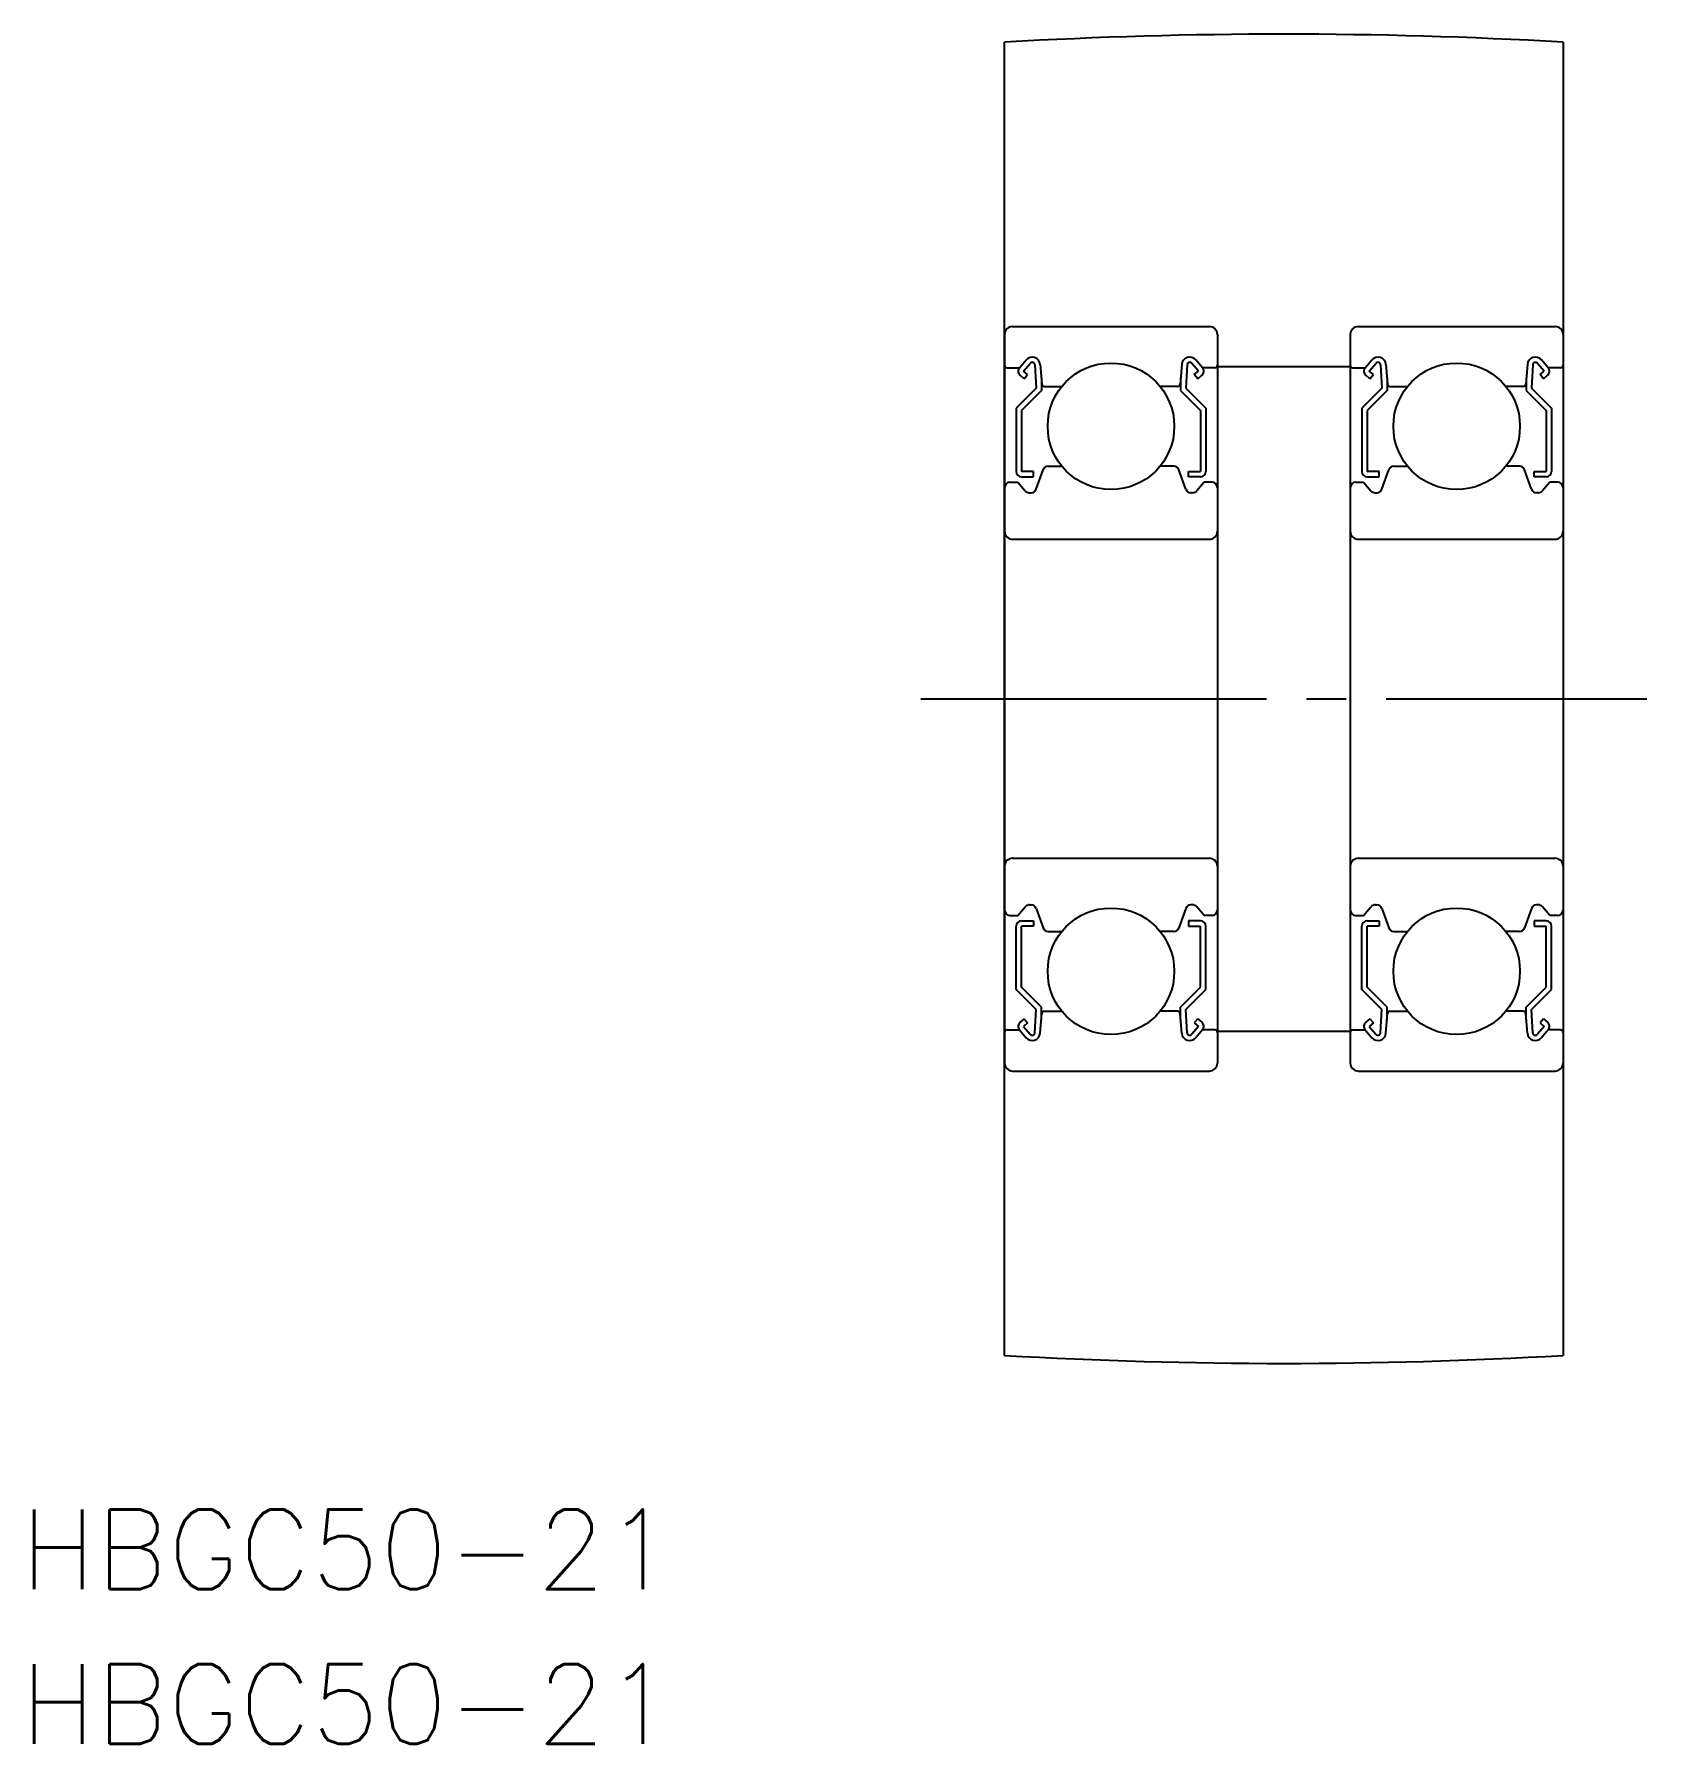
# Model space of a CAD drawing. Extents: x 76.5 to 137.2, y 133.1 to 197.5.
import ezdxf
from ezdxf.enums import TextEntityAlignment as Align

# ---------------------------------------------------------------- set-up
doc = ezdxf.new("R2010")
doc.units = 0
doc.linetypes.add('CENTER', pattern=[17.5, 13, -1.5, 1.5, -1.5])
doc.layers.get('0').update_dxf_attribs({"linetype": 'CONTINUOUS'})
doc.layers.add('CENTER', color=1, linetype='CENTER')
doc.styles.get("Standard").update_dxf_attribs({"font": 'txt.shx', "bigfont": '@extfont2.shx'})

msp = doc.modelspace()

# ---------------------------------------------------------------- linework, layer by layer
at = {"color": 7, "linetype": 'CONTINUOUS'}
for p, q in [((113.042, 147.753), (113.042, 197.153)), ((134.042, 197.153), (134.042, 167.173)), ((134.042, 182.153), (134.042, 147.753))]:
    msp.add_line(p, q, dxfattribs=at)
for p, q in [((113.042, 186.153), (113.042, 158.753)), ((113.342, 186.453), (120.742, 186.453)), ((121.042, 186.153), (121.042, 158.753)), ((126.042, 186.153), (126.042, 158.753)), ((126.342, 186.453), (133.742, 186.453)), ((134.042, 186.153), (134.042, 158.753)), ((113.142, 184.903), (113.602, 184.903)), ((113.602, 184.903), (113.851, 185.201)), ((113.78, 184.493), (113.627, 184.621)), ((113.755, 184.774), (114.005, 185.072)), ((113.908, 184.646), (113.755, 184.774)), ((113.78, 184.493), (113.908, 184.646)), ((114.182, 185.013), (114.225, 184.136)), ((114.38, 185.034), (114.445, 184.294)), ((119.703, 185.034), (119.639, 184.294)), ((119.902, 185.013), (119.859, 184.136)), ((120.329, 184.774), (120.078, 185.072)), ((120.176, 184.646), (120.329, 184.774)), ((120.304, 184.493), (120.176, 184.646)), ((120.482, 184.903), (120.232, 185.201)), ((120.304, 184.493), (120.457, 184.621)), ((120.942, 184.903), (120.482, 184.903)), ((121.042, 184.953), (126.042, 184.953)), ((126.142, 184.903), (126.602, 184.903)), ((126.602, 184.903), (126.851, 185.201)), ((126.78, 184.493), (126.627, 184.621)), ((126.755, 184.774), (127.005, 185.072)), ((126.908, 184.646), (126.755, 184.774)), ((126.78, 184.493), (126.908, 184.646)), ((127.182, 185.013), (127.225, 184.136)), ((127.38, 185.034), (127.445, 184.294)), ((132.703, 185.034), (132.639, 184.294)), ((132.902, 185.013), (132.859, 184.136)), ((133.329, 184.774), (133.078, 185.072)), ((133.176, 184.646), (133.329, 184.774)), ((133.304, 184.493), (133.176, 184.646)), ((133.482, 184.903), (133.232, 185.201)), ((133.304, 184.493), (133.457, 184.621)), ((133.942, 184.903), (133.482, 184.903)), ((114.225, 184.136), (113.475, 183.386)), ((114.425, 184.053), (113.675, 183.303)), ((114.425, 184.523), (114.425, 184.053)), ((114.544, 184.203), (115.192, 184.203)), ((119.539, 184.203), (118.891, 184.203)), ((119.659, 184.523), (119.659, 184.053)), ((119.659, 184.053), (120.409, 183.303)), ((119.859, 184.136), (120.609, 183.386)), ((127.225, 184.136), (126.475, 183.386)), ((127.425, 184.053), (126.675, 183.303)), ((127.425, 184.523), (127.425, 184.053)), ((127.544, 184.203), (128.192, 184.203)), ((132.539, 184.203), (131.891, 184.203)), ((132.659, 184.523), (132.659, 184.053)), ((132.659, 184.053), (133.409, 183.303)), ((132.859, 184.136), (133.609, 183.386)), ((113.475, 183.386), (113.475, 181.003)), ((113.675, 183.303), (113.675, 181.003)), ((120.409, 183.303), (120.409, 181.003)), ((120.609, 183.386), (120.609, 181.003)), ((126.475, 183.386), (126.475, 181.003)), ((126.675, 183.303), (126.675, 181.003)), ((133.409, 183.303), (133.409, 181.003)), ((133.609, 183.386), (133.609, 181.003)), ((114.125, 181.003), (113.675, 181.003)), ((113.675, 180.803), (114.125, 180.803)), ((114.125, 180.803), (114.125, 181.003)), ((114.224, 180.335), (114.492, 181.071)), ((114.68, 181.203), (115.192, 181.203)), ((119.404, 181.203), (118.891, 181.203)), ((119.86, 180.335), (119.592, 181.071)), ((119.959, 181.003), (120.409, 181.003)), ((119.959, 180.803), (119.959, 181.003)), ((120.409, 180.803), (119.959, 180.803)), ((127.125, 181.003), (126.675, 181.003)), ((126.675, 180.803), (127.125, 180.803)), ((127.125, 180.803), (127.125, 181.003)), ((127.224, 180.335), (127.492, 181.071)), ((127.68, 181.203), (128.192, 181.203)), ((132.404, 181.203), (131.891, 181.203)), ((132.86, 180.335), (132.592, 181.071)), ((132.959, 181.003), (133.409, 181.003)), ((132.959, 180.803), (132.959, 181.003)), ((133.409, 180.803), (132.959, 180.803)), ((113.242, 180.603), (113.542, 180.603)), ((113.542, 180.603), (113.817, 180.274)), ((113.971, 180.203), (114.036, 180.203)), ((120.113, 180.203), (120.048, 180.203)), ((120.542, 180.603), (120.266, 180.274)), ((120.842, 180.603), (120.542, 180.603)), ((126.242, 180.603), (126.542, 180.603)), ((126.542, 180.603), (126.817, 180.274)), ((126.971, 180.203), (127.036, 180.203)), ((133.113, 180.203), (133.048, 180.203)), ((133.542, 180.603), (133.266, 180.274)), ((133.842, 180.603), (133.542, 180.603)), ((113.342, 178.453), (120.742, 178.453)), ((126.342, 178.453), (133.742, 178.453)), ((113.342, 166.453), (120.742, 166.453)), ((126.342, 166.453), (133.742, 166.453)), ((113.542, 164.303), (113.817, 164.632)), ((113.971, 164.703), (114.036, 164.703)), ((120.113, 164.703), (120.048, 164.703)), ((120.542, 164.303), (120.266, 164.632)), ((126.542, 164.303), (126.817, 164.632)), ((126.971, 164.703), (127.036, 164.703)), ((133.113, 164.703), (133.048, 164.703)), ((133.542, 164.303), (133.266, 164.632)), ((113.242, 164.303), (113.542, 164.303)), ((113.675, 164.103), (114.125, 164.103)), ((114.125, 164.103), (114.125, 163.903)), ((114.224, 164.571), (114.492, 163.835)), ((119.86, 164.571), (119.592, 163.835)), ((119.959, 164.103), (119.959, 163.903)), ((120.409, 164.103), (119.959, 164.103)), ((120.842, 164.303), (120.542, 164.303)), ((126.242, 164.303), (126.542, 164.303)), ((126.675, 164.103), (127.125, 164.103)), ((127.125, 164.103), (127.125, 163.903)), ((127.224, 164.571), (127.492, 163.835)), ((132.86, 164.571), (132.592, 163.835)), ((132.959, 164.103), (132.959, 163.903)), ((133.409, 164.103), (132.959, 164.103)), ((133.842, 164.303), (133.542, 164.303)), ((113.475, 161.52), (113.475, 163.903)), ((113.675, 161.603), (113.675, 163.903)), ((114.125, 163.903), (113.675, 163.903)), ((114.68, 163.703), (115.192, 163.703)), ((114.808, 163.703), (114.808, 163.703)), ((114.936, 163.703), (114.936, 163.703)), ((119.404, 163.703), (118.891, 163.703)), ((119.959, 163.903), (120.409, 163.903)), ((120.409, 161.603), (120.409, 163.903)), ((120.609, 161.52), (120.609, 163.903)), ((126.475, 161.52), (126.475, 163.903)), ((126.675, 161.603), (126.675, 163.903)), ((127.125, 163.903), (126.675, 163.903)), ((127.68, 163.703), (128.192, 163.703)), ((127.808, 163.703), (127.808, 163.703)), ((127.936, 163.703), (127.936, 163.703)), ((132.404, 163.703), (131.891, 163.703)), ((132.959, 163.903), (133.409, 163.903)), ((133.409, 161.603), (133.409, 163.903)), ((133.609, 161.52), (133.609, 163.903)), ((114.225, 160.77), (113.475, 161.52)), ((114.425, 160.853), (113.675, 161.603)), ((119.659, 160.853), (120.409, 161.603)), ((119.859, 160.77), (120.609, 161.52)), ((127.225, 160.77), (126.475, 161.52)), ((127.425, 160.853), (126.675, 161.603)), ((132.659, 160.853), (133.409, 161.603)), ((132.859, 160.77), (133.609, 161.52)), ((114.182, 159.893), (114.225, 160.77)), ((114.425, 160.383), (114.425, 160.853)), ((119.659, 160.383), (119.659, 160.853)), ((119.902, 159.893), (119.859, 160.77)), ((127.182, 159.893), (127.225, 160.77)), ((127.425, 160.383), (127.425, 160.853)), ((132.659, 160.383), (132.659, 160.853)), ((132.902, 159.893), (132.859, 160.77)), ((113.78, 160.413), (113.627, 160.285)), ((113.908, 160.26), (113.755, 160.132)), ((113.755, 160.132), (114.005, 159.834)), ((113.78, 160.413), (113.908, 160.26)), ((114.38, 159.872), (114.445, 160.612)), ((114.544, 160.703), (115.192, 160.703)), ((119.539, 160.703), (118.891, 160.703)), ((119.703, 159.872), (119.639, 160.612)), ((120.329, 160.132), (120.078, 159.834)), ((120.304, 160.413), (120.176, 160.26)), ((120.176, 160.26), (120.329, 160.132)), ((120.304, 160.413), (120.457, 160.285)), ((126.78, 160.413), (126.627, 160.285)), ((126.908, 160.26), (126.755, 160.132)), ((126.755, 160.132), (127.005, 159.834)), ((126.78, 160.413), (126.908, 160.26)), ((127.38, 159.872), (127.445, 160.612)), ((127.544, 160.703), (128.192, 160.703)), ((132.539, 160.703), (131.891, 160.703)), ((132.703, 159.872), (132.639, 160.612)), ((133.329, 160.132), (133.078, 159.834)), ((133.304, 160.413), (133.176, 160.26)), ((133.176, 160.26), (133.329, 160.132)), ((133.304, 160.413), (133.457, 160.285)), ((113.142, 160.003), (113.602, 160.003)), ((113.602, 160.003), (113.851, 159.706)), ((120.482, 160.003), (120.232, 159.706)), ((120.942, 160.003), (120.482, 160.003)), ((121.042, 159.953), (126.042, 159.953)), ((126.142, 160.003), (126.602, 160.003)), ((126.602, 160.003), (126.851, 159.706)), ((133.482, 160.003), (133.232, 159.706)), ((133.942, 160.003), (133.482, 160.003)), ((113.342, 158.453), (120.742, 158.453)), ((126.342, 158.453), (133.742, 158.453))]:
    msp.add_line(p, q)
for centre in [(117.042, 182.703), (130.042, 182.703), (117.042, 162.203), (130.042, 162.203)]:
    msp.add_circle(centre, 2.381)
for centre, start, end in [((123.542, 13.553), 86.72685, 93.27315), ((123.542, 331.353), 266.72685, 273.27315)]:
    msp.add_arc(centre, 183.9, start, end, dxfattribs=at)
for centre, radius, start, end in [((113.342, 186.153), 0.3, 90, 180), ((120.742, 186.153), 0.3, 0, 90), ((126.342, 186.153), 0.3, 90, 180), ((133.742, 186.153), 0.3, 0, 90), ((114.081, 185.008), 0.3, 4.99676, 140.00197), ((120.002, 185.008), 0.3, 39.99803, 175.00324), ((127.081, 185.008), 0.3, 4.99676, 140.00197), ((133.002, 185.008), 0.3, 39.99803, 175.00324), ((113.142, 185.003), 0.1, 180, 270), ((113.755, 184.774), 0.2, 140.00197, 230.08631), ((114.082, 185.008), 0.1, 2.81979, 140.00215), ((120.002, 185.008), 0.1, 39.99785, 177.18021), ((120.329, 184.774), 0.2, 309.91369, 39.99803), ((120.942, 185.003), 0.1, 270, 0), ((126.142, 185.003), 0.1, 180, 270), ((126.755, 184.774), 0.2, 140.00197, 230.08631), ((127.082, 185.008), 0.1, 2.81979, 140.00215), ((133.002, 185.008), 0.1, 39.99785, 177.18021), ((133.329, 184.774), 0.2, 309.91369, 39.99803), ((133.942, 185.003), 0.1, 270, 0), ((114.544, 184.303), 0.1, 184.99676, 269.99912), ((119.539, 184.303), 0.1, 270.00088, 355.00324), ((127.544, 184.303), 0.1, 184.99676, 269.99912), ((132.539, 184.303), 0.1, 270.00088, 355.00324), ((113.675, 181.003), 0.2, 180, 270), ((114.68, 181.003), 0.2, 90, 159.99165), ((119.404, 181.003), 0.2, 20.00835, 90), ((120.409, 181.003), 0.2, 270, 0), ((126.675, 181.003), 0.2, 180, 270), ((127.68, 181.003), 0.2, 90, 159.99165), ((132.404, 181.003), 0.2, 20.00835, 90), ((133.409, 181.003), 0.2, 270, 0), ((113.242, 180.403), 0.2, 90, 180), ((113.971, 180.403), 0.2, 219.9952, 270), ((114.036, 180.403), 0.2, 270, 339.99165), ((120.048, 180.403), 0.2, 200.00835, 270), ((120.113, 180.403), 0.2, 270, 320.0048), ((120.842, 180.403), 0.2, 0, 90), ((126.242, 180.403), 0.2, 90, 180), ((126.971, 180.403), 0.2, 219.9952, 270), ((127.036, 180.403), 0.2, 270, 339.99165), ((133.048, 180.403), 0.2, 200.00835, 270), ((133.113, 180.403), 0.2, 270, 320.0048), ((133.842, 180.403), 0.2, 0, 90), ((113.342, 178.753), 0.3, 180, 270), ((120.742, 178.753), 0.3, 270, 0), ((126.342, 178.753), 0.3, 180, 270), ((133.742, 178.753), 0.3, 270, 0), ((113.342, 166.153), 0.3, 90, 180), ((120.742, 166.153), 0.3, 0, 90), ((126.342, 166.153), 0.3, 90, 180), ((133.742, 166.153), 0.3, 0, 90), ((113.971, 164.503), 0.2, 90, 140.0048), ((114.036, 164.503), 0.2, 20.00835, 90), ((120.048, 164.503), 0.2, 90, 159.99165), ((120.113, 164.503), 0.2, 39.9952, 90), ((126.971, 164.503), 0.2, 90, 140.0048), ((127.036, 164.503), 0.2, 20.00835, 90), ((133.048, 164.503), 0.2, 90, 159.99165), ((133.113, 164.503), 0.2, 39.9952, 90), ((113.242, 164.503), 0.2, 180, 270), ((113.675, 163.903), 0.2, 90, 180), ((120.409, 163.903), 0.2, 0, 90), ((120.842, 164.503), 0.2, 270, 0), ((126.242, 164.503), 0.2, 180, 270), ((126.675, 163.903), 0.2, 90, 180), ((133.409, 163.903), 0.2, 0, 90), ((133.842, 164.503), 0.2, 270, 0), ((114.68, 163.903), 0.2, 200.00835, 270), ((119.404, 163.903), 0.2, 270, 339.99165), ((127.68, 163.903), 0.2, 200.00835, 270), ((132.404, 163.903), 0.2, 270, 339.99165), ((113.755, 160.132), 0.2, 129.91369, 219.99803), ((114.544, 160.603), 0.1, 90.00088, 175.00324), ((119.539, 160.603), 0.1, 4.99676, 89.99912), ((120.329, 160.132), 0.2, 320.00197, 50.08631), ((126.755, 160.132), 0.2, 129.91369, 219.99803), ((127.544, 160.603), 0.1, 90.00088, 175.00324), ((132.539, 160.603), 0.1, 4.99676, 89.99912), ((133.329, 160.132), 0.2, 320.00197, 50.08631), ((113.142, 159.903), 0.1, 90, 180), ((114.081, 159.898), 0.3, 219.99803, 355.00324), ((114.082, 159.898), 0.1, 219.99785, 357.18021), ((120.002, 159.898), 0.3, 184.99676, 320.00197), ((120.002, 159.898), 0.1, 182.81979, 320.00215), ((120.942, 159.903), 0.1, 0, 90), ((126.142, 159.903), 0.1, 90, 180), ((127.081, 159.898), 0.3, 219.99803, 355.00324), ((127.082, 159.898), 0.1, 219.99785, 357.18021), ((133.002, 159.898), 0.3, 184.99676, 320.00197), ((133.002, 159.898), 0.1, 182.81979, 320.00215), ((133.942, 159.903), 0.1, 0, 90), ((113.342, 158.753), 0.3, 180, 270), ((120.742, 158.753), 0.3, 270, 0), ((126.342, 158.753), 0.3, 180, 270), ((133.742, 158.753), 0.3, 270, 0)]:
    msp.add_arc(centre, radius, start, end)
at = {"layer": 'CENTER', "color": 1, "linetype": 'CENTER'}
msp.add_line((109.892, 172.453), (137.192, 172.453), dxfattribs=at)

# ---------------------------------------------------------------- texts
at = {"color": 7, "linetype": 'CONTINUOUS'}
for p in [(76.034, 140.461), (76.034, 134.645)]:
    msp.add_text('HBGC50-21', height=3, dxfattribs=at).set_placement(p, align=Align.MIDDLE_LEFT)

doc.saveas('drawing.dxf')
